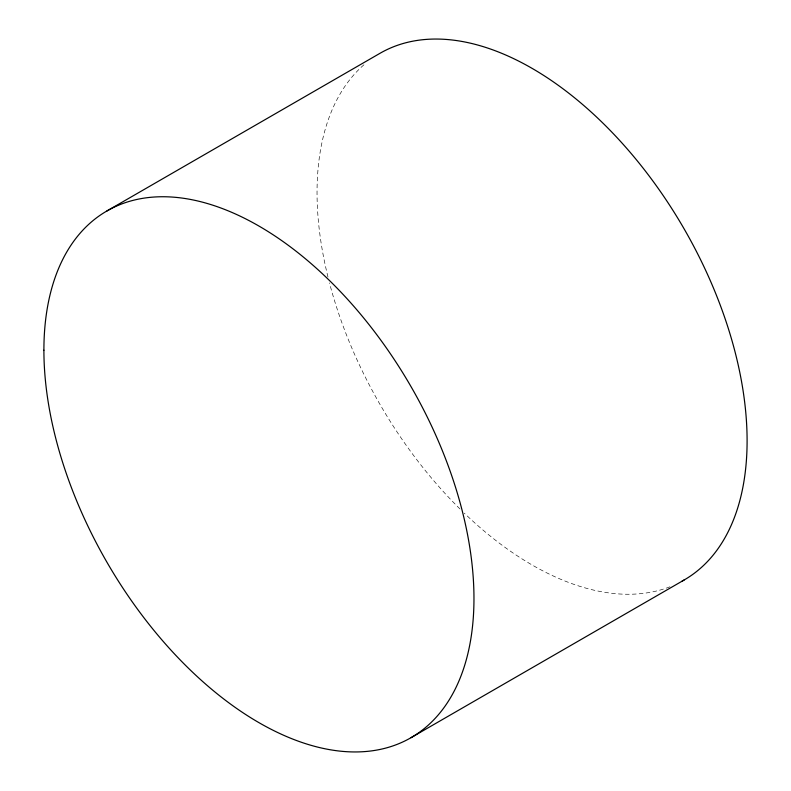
<?xml version="1.0" encoding="UTF-8"?>
<svg xmlns="http://www.w3.org/2000/svg" width="791" height="791" viewBox="0 0 791 791"><rect width="100%" height="100%" fill="white"/><g stroke="black" fill="none" stroke-linecap="round" stroke-linejoin="round"><path stroke-width="0.59" stroke-dasharray="3.96 2.97" d="M669.947 586.793A304.1 175.572 60 0 1 464.297 513.171M459.996 508.979A304.1 175.572 60 0 1 329.481 282.911M327.998 277.087A304.1 175.572 60 0 1 366.104 62.954"/><path stroke-width="1.19" d="M106.884 210.989L380.016 53.294A304.1 175.572 60 0 1 685.154 230.665A304.1 175.572 60 0 1 682.03 581.177M410.984 737.706L684.116 580.011M43.901 350.205A304.1 175.572 60 0 0 366.451 751.45A304.1 175.572 60 0 0 366.451 321.393A304.1 175.572 60 0 0 43.901 350.205"/></g></svg>
